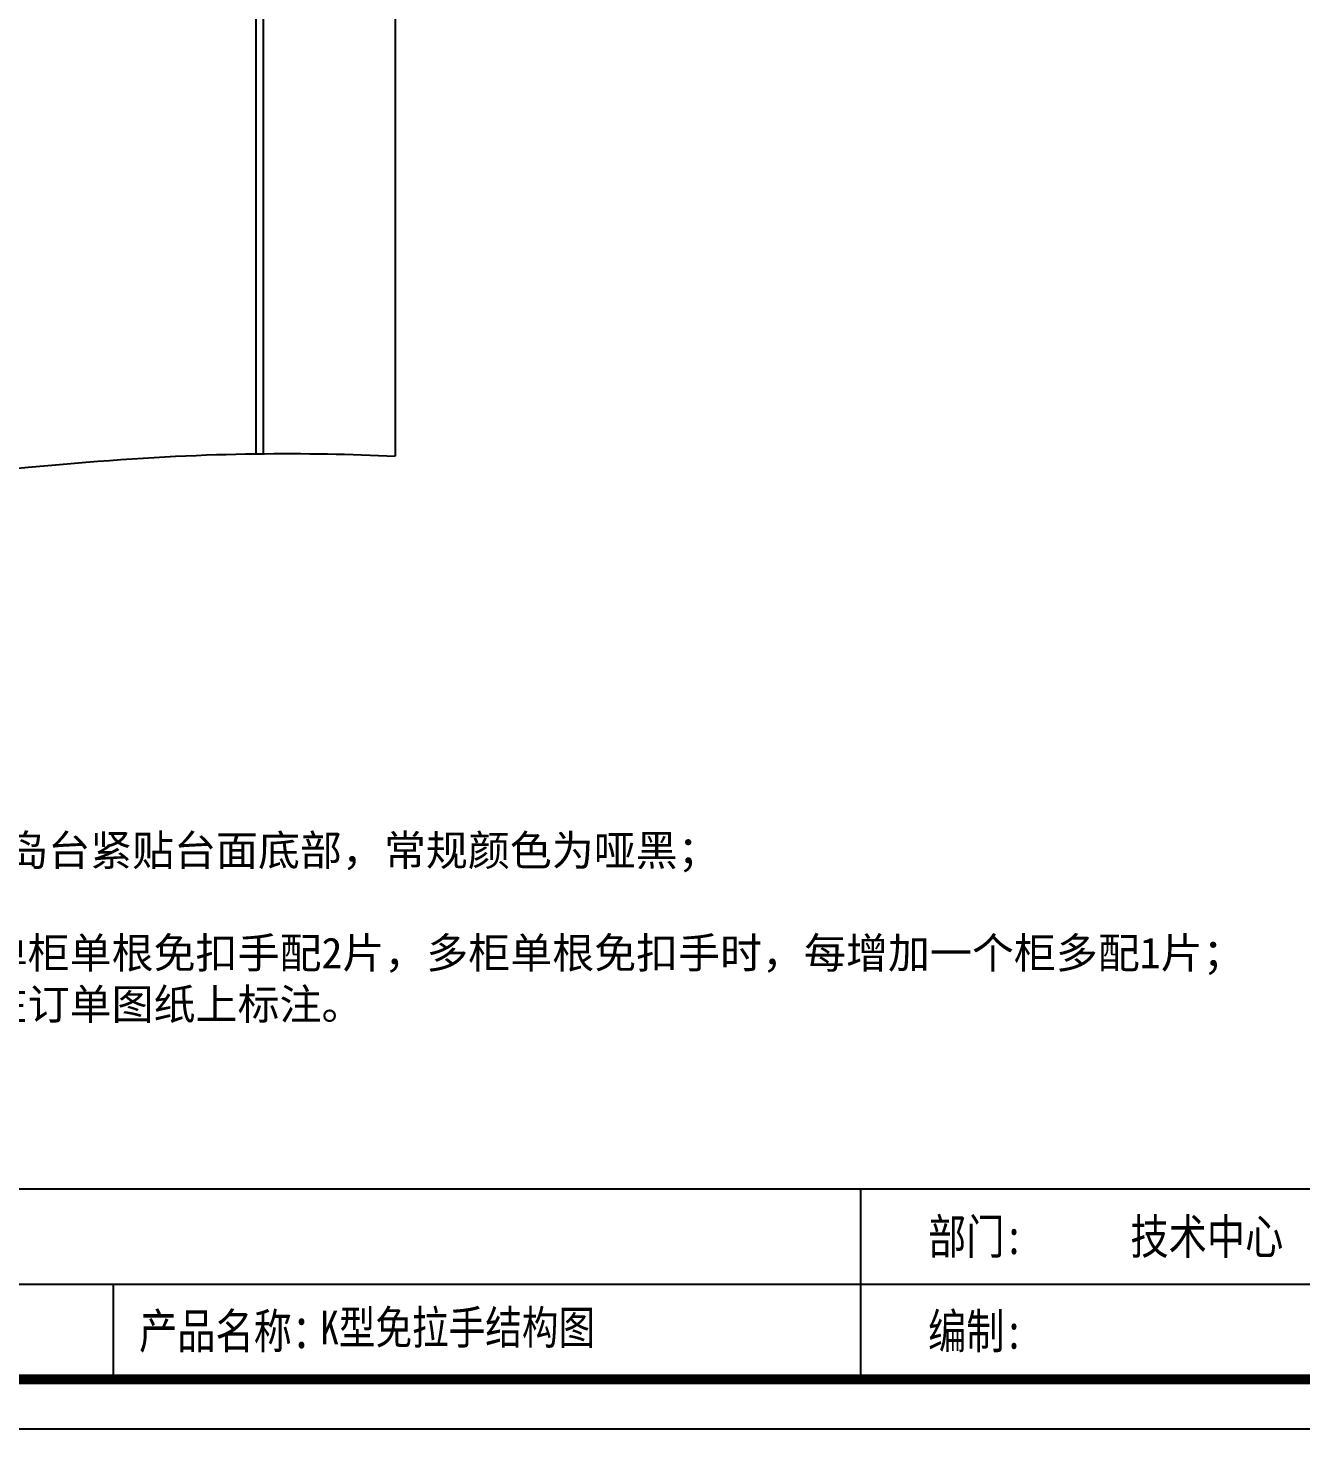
# Model space of a CAD drawing. Header units: millimetres. Extents: x 0 to 1097966, y -63096 to 223085.
# Drawn here: x 338722.6 to 338896.1, y -58528.9 to -58338 of the extents above; entities that cross this region are included whole.
import ezdxf

# ---------------------------------------------------------------- set-up
doc = ezdxf.new("R2010")
doc.units = ezdxf.units.MM
doc.layers.add('DZ-文字说明', color=1, linetype='Continuous')
doc.styles.add('DZ-宋体2.5', font='', dxfattribs={"width": 0.8, "height": 2.5})
doc.styles.add('宋体', font='')
doc.styles.get('DZ-宋体2.5').set_extended_font_data('SimSun')
doc.styles.get('宋体').set_extended_font_data('SimSun')

msp = doc.modelspace()

# ---------------------------------------------------------------- linework, layer by layer
at = {"color": 251, "true_color": 0x636466}
for p, q in [((338772.656, -58280.936), (338772.656, -58396.346)), ((338754.656, -58294.936), (338754.656, -58396.028)), ((338753.656, -58302.936), (338753.656, -58396.042))]:
    msp.add_line(p, q, dxfattribs=at)
msp.add_lwpolyline([(338552.218, -58528.925), (339119.218, -58528.925), (339119.218, -58127.975), (338552.218, -58127.975)], close=True)
at = {"const_width": 1.35}
msp.add_lwpolyline([(338558.968, -58522.175), (339112.468, -58522.175), (339112.468, -58134.725), (338558.968, -58134.725)], close=True, dxfattribs=at)
at = {"color": 251, "true_color": 0x636466}
msp.add_open_spline([(338644.365, -58210.936), (338639.253, -58225.163), (338629.707, -58251.731), (338651.857, -58290.156), (338633.003, -58410.152), (338727.991, -58395.658), (338760.577, -58395.829), (338772.656, -58396.346)], degree=3, knots=[0, 0, 0, 0, 42.7389897, 79.8051836, 129.6706591, 189.7418313, 228.1448028, 228.1448028, 228.1448028, 228.1448028], dxfattribs=at)
at = {"layer": 'DZ-文字说明', "color": 7}
for p, q in [((338836.083, -58522.175), (338836.083, -58496.198)), ((338648.299, -58509.187), (339112.468, -58509.187)), ((338734.217, -58509.187), (338734.217, -58522.175))]:
    msp.add_line(p, q, dxfattribs=at)
msp.add_lwpolyline([(338558.968, -58496.198), (339112.468, -58496.198), (339112.468, -58522.175), (338558.968, -58522.175)], close=True, dxfattribs=at)

# ---------------------------------------------------------------- texts
at = {"style": 'DZ-宋体2.5', "width": 0.8}
for s, p in [('部门:', (338845.26, -58505.092)), ('产品名称：', (338737.757, -58517.958)), ('编制:', (338845.26, -58517.989))]:
    msp.add_text(s, height=4.7732, dxfattribs=at).set_placement(p)
at = {"insert": (338576.773, -58453.877), "char_height": 4.19232, "width": 369.85571, "attachment_point": 4, "style": '宋体'}
msp.add_mtext('\\P工艺标准：{\\H1.41352x; }\\P1、此款为系统常规款K型免拉手HI-19631，适用于地柜或岛台紧贴台面底部，常规颜色为哑黑；\\P2、需在侧板开30.5×67mm缺口，缺口位封边处理；{\\H1.45383x; }\\P3、免扣手以连接片与柜体侧板固定，连接片标配数量为单柜单根免扣手配2片，多柜单根免扣手时，每增加一个柜多配1片；\\P4、此款柜体免拉手默认带灯光，可选择不带灯光，但需在订单图纸上标注。', dxfattribs=at)
at = {"color": 2, "style": 'DZ-宋体2.5', "width": 0.8}
for tag, p, height in [('技术中心', (338872.834, -58505.092), 4.773), ('K型免拉手结构图', (338762.483, -58517.375), 4.573)]:
    msp.add_attdef(tag, p, '', height=height, dxfattribs=at)

doc.saveas('drawing.dxf')
